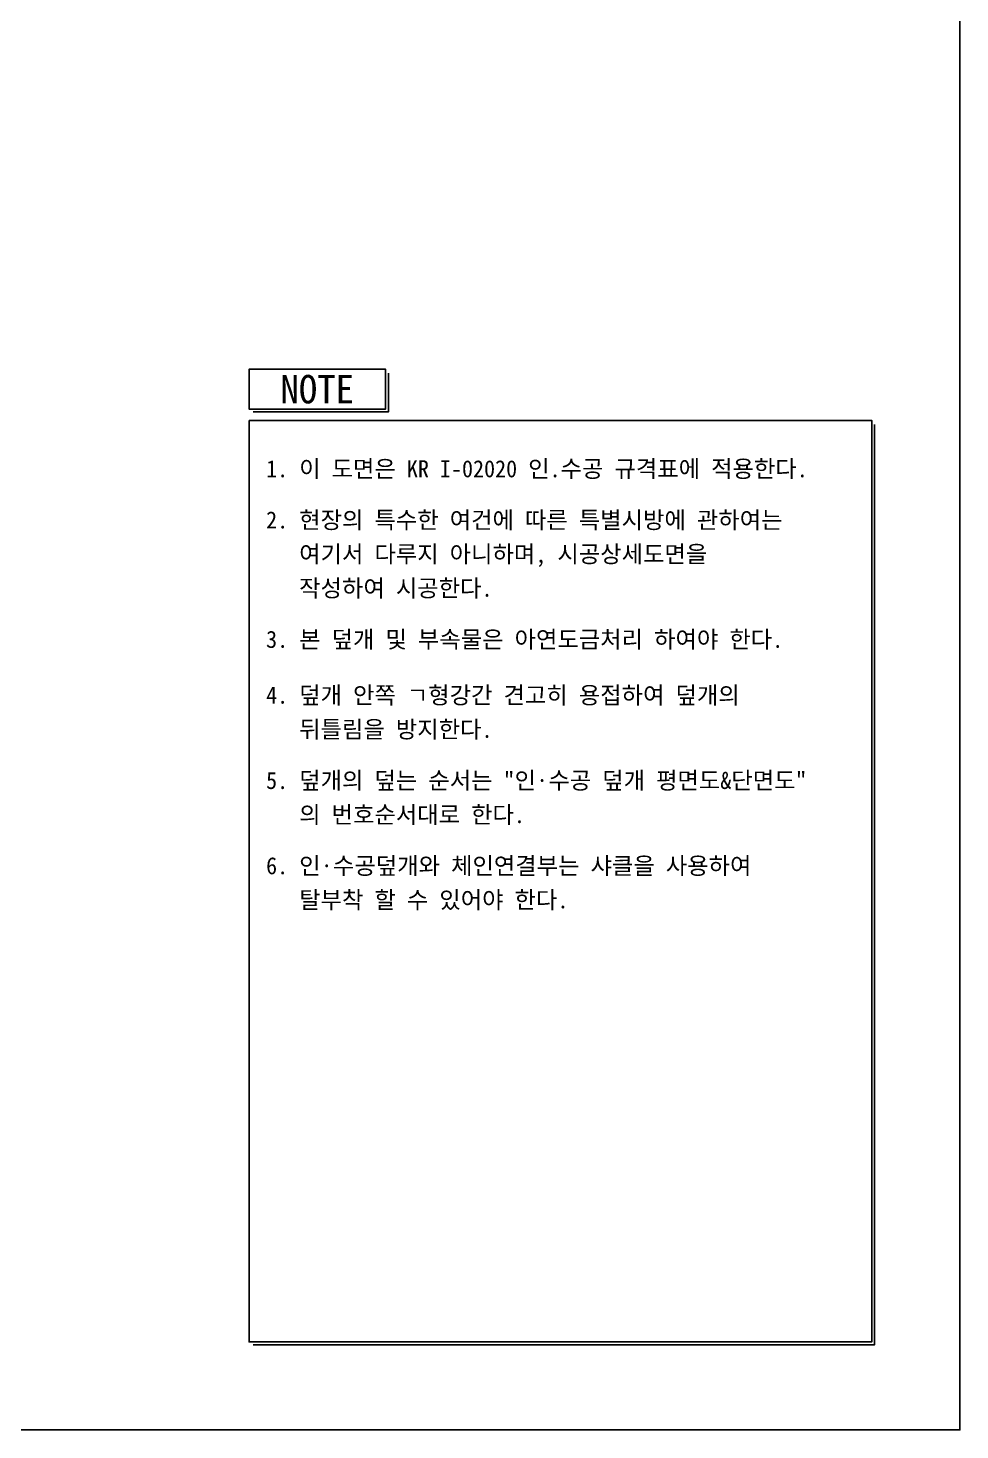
# Model space of a CAD drawing. Header units: millimetres. Extents: x 0 to 7960, y 0 to 5160.
# Drawn here: x 6321 to 7960, y 0 to 2466 of the extents above; entities that cross this region are included whole.
import ezdxf
from ezdxf.enums import TextEntityAlignment as Align

# ---------------------------------------------------------------- set-up
doc = ezdxf.new("R2010")
doc.units = ezdxf.units.MM
doc.header["$LTSCALE"] = 100
doc.layers.add('ED-LIN2', color=3, linetype='Continuous')
doc.layers.add('ED-NOTE', color=3, linetype='Continuous')
doc.layers.add('EX-PAPR', color=2, linetype='Continuous', plot=False)
doc.styles.get("Standard").update_dxf_attribs({"font": 'GulimChe.ttf'})

msp = doc.modelspace()

# ---------------------------------------------------------------- linework, layer by layer
at = {"layer": 'ED-LIN2', "flags": 128}
for points in [[(6710, 1825.6), (6710, 1865.6), (6950, 1865.6), (6950, 1795.6), (6710, 1795.6)], [(6710, 1775.6), (7805, 1775.6), (7805, 155), (6710, 155)]]:
    msp.add_lwpolyline(points, close=True, dxfattribs=at)
for points in [[(6955, 1858.6), (6955, 1790.6), (6717, 1790.6)], [(7810, 1768.6), (7810, 150), (6717, 150)]]:
    msp.add_lwpolyline(points, dxfattribs=at)
at = {"layer": 'EX-PAPR'}
msp.add_lwpolyline([(0, 5160), (7960, 5160), (7960, 0), (0, 0)], close=True, dxfattribs=at)

# ---------------------------------------------------------------- texts
at = {"layer": 'ED-NOTE'}
msp.add_text('NOTE', height=50, dxfattribs=at).set_placement((6830, 1830.6), align=Align.MIDDLE)
for s, p in [('1. 이 도면은 KR I-02020 인.수공 규격표에 적용한다.', (6740, 1690.6)), ('2. 현장의 특수한 여건에 따른 특별시방에 관하여는', (6740, 1600.6)), ('   여기서 다루지 아니하며, 시공상세도면을', (6740, 1540.6)), ('   작성하여 시공한다.', (6740, 1480.6)), ('3. 본 덮개 및 부속물은 아연도금처리 하여야 한다.', (6740, 1390.6)), ('4. 덮개 안쪽 ㄱ형강간 견고히 용접하여 덮개의', (6740, 1292.4)), ('   뒤틀림을 방지한다.', (6740, 1232.4)), ('5. 덮개의 덮는 순서는 "인·수공 덮개 평면도&단면도"', (6740, 1142.4)), ('   의 번호순서대로 한다.', (6740, 1082.4)), ('6. 인·수공덮개와 체인연결부는 샤클을 사용하여 ', (6740, 992.4)), ('   탈부착 할 수 있어야 한다.', (6740, 932.4))]:
    msp.add_text(s, height=30, dxfattribs=at).set_placement(p, align=Align.MIDDLE_LEFT)

doc.saveas('drawing.dxf')
